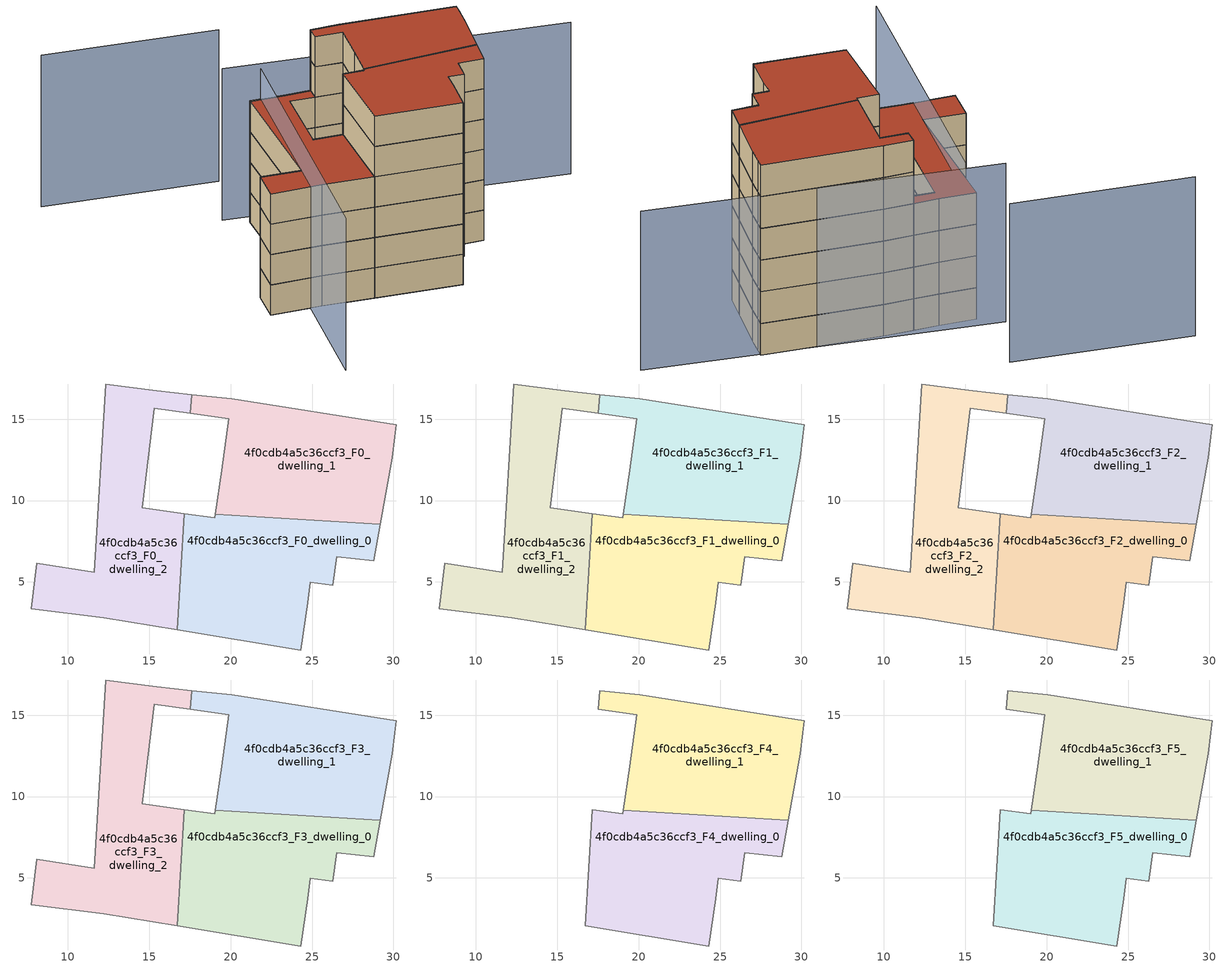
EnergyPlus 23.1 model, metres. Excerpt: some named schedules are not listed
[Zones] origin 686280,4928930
4f0cdb4a5c36ccf3_F0_dwelling_0
 floor ground (EU_floor_Construction): 24.3,0.82 24.75,3.71 24.88,4.98 26.29,4.79 26.52,6.54 28.8,6.29 29.2,8.54 19.05,9.16 19.02,8.95 17.15,9.2 16.71,2.06 z0
 wall adiabatic (EU_wall_Construction): 17.15,9.2 19.02,8.95 19.05,9.16 / 29.2,8.54 28.8,6.29 26.52,6.54 26.29,4.79 24.88,4.98 24.75,3.71 24.3,0.82 16.71,2.06 z0:3
 wall to 4f0cdb4a5c36ccf3_F0_dwelling_2 (EU_wall_Construction): 16.71,2.06 17.15,9.2 z0:3
 wall to 4f0cdb4a5c36ccf3_F0_dwelling_1 (EU_wall_Construction): 19.05,9.16 29.2,8.54 z0:3
4f0cdb4a5c36ccf3_F0_dwelling_1
 floor ground (EU_floor_Construction): 29.2,8.54 29.92,12.62 30.09,13.91 30.19,14.65 20.08,16.26 17.59,16.52 17.52,15.35 19.87,15.01 19.45,11.88 19.05,9.16 z0
 wall adiabatic (EU_wall_Construction): 19.05,9.16 19.45,11.88 19.87,15.01 17.52,15.35 / 17.59,16.52 20.08,16.26 30.19,14.65 30.09,13.91 29.92,12.62 29.2,8.54 z0:3
 wall to 4f0cdb4a5c36ccf3_F0_dwelling_2 (EU_wall_Construction): 17.52,15.35 17.59,16.52 z0:3
4f0cdb4a5c36ccf3_F0_dwelling_2
 floor ground (EU_floor_Construction): 16.71,2.06 17.15,9.2 14.56,9.54 15.31,15.67 17.52,15.35 17.59,16.52 15.46,16.74 12.32,17.16 11.62,5.59 8.09,6.15 7.73,3.34 12.2,2.8 z0
 wall adiabatic (EU_wall_Construction): 17.52,15.35 15.31,15.67 14.56,9.54 17.15,9.2 / 16.71,2.06 12.2,2.8 7.73,3.34 8.09,6.15 11.62,5.59 12.32,17.16 15.46,16.74 17.59,16.52 z0:3
4f0cdb4a5c36ccf3_F1_dwelling_0
 floor to 4f0cdb4a5c36ccf3_F0_dwelling_0 (EU_floor_Construction): 24.3,0.82 24.75,3.71 24.88,4.98 26.28,4.79 26.52,6.54 28.8,6.29 29.2,8.54 19.05,9.16 19.02,8.95 17.15,9.2 16.71,2.06 z3
 wall adiabatic (EU_wall_Construction): 17.15,9.2 19.02,8.95 19.05,9.16 / 29.2,8.54 28.8,6.29 26.52,6.54 26.29,4.79 24.88,4.98 24.75,3.71 24.3,0.82 16.71,2.06 z3:6
 wall to 4f0cdb4a5c36ccf3_F1_dwelling_2 (EU_wall_Construction): 16.71,2.06 17.15,9.2 z3:6
 wall to 4f0cdb4a5c36ccf3_F1_dwelling_1 (EU_wall_Construction): 19.05,9.16 29.2,8.54 z3:6
4f0cdb4a5c36ccf3_F1_dwelling_1
 floor to 4f0cdb4a5c36ccf3_F0_dwelling_1 (EU_floor_Construction): 29.2,8.54 29.92,12.62 30.09,13.91 30.19,14.65 20.08,16.26 17.59,16.52 17.52,15.35 19.87,15.01 19.45,11.88 19.05,9.16 z3
 wall adiabatic (EU_wall_Construction): 19.05,9.16 19.45,11.88 19.87,15.01 17.52,15.35 / 17.59,16.52 20.08,16.26 30.19,14.65 30.09,13.91 29.92,12.62 29.2,8.54 z3:6
 wall to 4f0cdb4a5c36ccf3_F1_dwelling_2 (EU_wall_Construction): 17.52,15.35 17.59,16.52 z3:6
4f0cdb4a5c36ccf3_F1_dwelling_2
 floor to 4f0cdb4a5c36ccf3_F0_dwelling_2 (EU_floor_Construction): 16.71,2.06 17.15,9.2 14.56,9.54 15.31,15.67 17.52,15.35 17.59,16.52 15.46,16.74 12.32,17.16 11.62,5.59 8.09,6.15 7.73,3.34 12.2,2.8 z3
 wall adiabatic (EU_wall_Construction): 17.52,15.35 15.31,15.67 14.56,9.54 17.15,9.2 / 16.71,2.06 12.2,2.8 7.73,3.34 8.09,6.15 11.62,5.59 12.32,17.16 15.46,16.74 17.59,16.52 z3:6
4f0cdb4a5c36ccf3_F2_dwelling_0
 floor to 4f0cdb4a5c36ccf3_F1_dwelling_0 (EU_floor_Construction): 24.3,0.82 24.75,3.71 24.88,4.98 26.28,4.79 26.52,6.54 28.8,6.29 29.2,8.54 19.05,9.16 19.02,8.95 17.15,9.2 16.71,2.06 z6
 wall adiabatic (EU_wall_Construction): 17.15,9.2 19.02,8.95 19.05,9.16 / 29.2,8.54 28.8,6.29 26.52,6.54 26.29,4.79 24.88,4.98 24.75,3.71 24.3,0.82 16.71,2.06 z6:9
 wall to 4f0cdb4a5c36ccf3_F2_dwelling_2 (EU_wall_Construction): 16.71,2.06 17.15,9.2 z6:9
 wall to 4f0cdb4a5c36ccf3_F2_dwelling_1 (EU_wall_Construction): 19.05,9.16 29.2,8.54 z6:9
4f0cdb4a5c36ccf3_F2_dwelling_1
 floor to 4f0cdb4a5c36ccf3_F1_dwelling_1 (EU_floor_Construction): 29.2,8.54 29.92,12.62 30.09,13.91 30.19,14.65 20.08,16.26 17.59,16.52 17.52,15.35 19.87,15.01 19.45,11.88 19.05,9.16 z6
 wall adiabatic (EU_wall_Construction): 19.05,9.16 19.45,11.88 19.87,15.01 17.52,15.35 / 17.59,16.52 20.08,16.26 30.19,14.65 30.09,13.91 29.92,12.62 29.2,8.54 z6:9
 wall to 4f0cdb4a5c36ccf3_F2_dwelling_2 (EU_wall_Construction): 17.52,15.35 17.59,16.52 z6:9
4f0cdb4a5c36ccf3_F2_dwelling_2
 floor to 4f0cdb4a5c36ccf3_F1_dwelling_2 (EU_floor_Construction): 16.71,2.06 17.15,9.2 14.56,9.54 15.31,15.67 17.52,15.35 17.59,16.52 15.46,16.74 12.32,17.16 11.62,5.59 8.09,6.15 7.73,3.34 12.2,2.8 z6
 wall adiabatic (EU_wall_Construction): 17.52,15.35 15.31,15.67 14.56,9.54 17.15,9.2 / 16.71,2.06 12.2,2.8 7.73,3.34 8.09,6.15 11.62,5.59 12.32,17.16 15.46,16.74 17.59,16.52 z6:9
4f0cdb4a5c36ccf3_F3_dwelling_0
 floor to 4f0cdb4a5c36ccf3_F2_dwelling_0 (EU_floor_Construction): 24.3,0.82 24.75,3.71 24.88,4.98 26.28,4.79 26.52,6.54 28.8,6.29 29.2,8.54 19.05,9.16 19.02,8.95 17.15,9.2 16.71,2.06 z9
 wall adiabatic (EU_wall_Construction): 17.15,9.2 19.02,8.95 19.05,9.16 / 29.2,8.54 28.8,6.29 26.52,6.54 26.29,4.79 24.88,4.98 24.75,3.71 24.3,0.82 16.71,2.06 z9:12
 wall to 4f0cdb4a5c36ccf3_F3_dwelling_2 (EU_wall_Construction): 16.71,2.06 17.15,9.2 z9:12
 wall to 4f0cdb4a5c36ccf3_F3_dwelling_1 (EU_wall_Construction): 19.05,9.16 29.2,8.54 z9:12
4f0cdb4a5c36ccf3_F3_dwelling_1
 floor to 4f0cdb4a5c36ccf3_F2_dwelling_1 (EU_floor_Construction): 29.2,8.54 29.92,12.62 30.09,13.91 30.19,14.65 20.08,16.26 17.59,16.52 17.52,15.35 19.87,15.01 19.45,11.88 19.05,9.16 z9
 wall adiabatic (EU_wall_Construction): 19.05,9.16 19.45,11.88 19.87,15.01 17.52,15.35 / 17.59,16.52 20.08,16.26 30.19,14.65 30.09,13.91 29.92,12.62 29.2,8.54 z9:12
 wall to 4f0cdb4a5c36ccf3_F3_dwelling_2 (EU_wall_Construction): 17.52,15.35 17.59,16.52 z9:12
4f0cdb4a5c36ccf3_F3_dwelling_2
 floor to 4f0cdb4a5c36ccf3_F2_dwelling_2 (EU_floor_Construction): 16.71,2.06 17.15,9.2 14.56,9.54 15.31,15.67 17.52,15.35 17.59,16.52 15.46,16.74 12.32,17.16 11.62,5.59 8.09,6.15 7.73,3.34 12.2,2.8 z9
 wall adiabatic (EU_wall_Construction): 17.52,15.35 15.31,15.67 14.56,9.54 17.15,9.2 / 16.71,2.06 12.2,2.8 7.73,3.34 8.09,6.15 11.62,5.59 12.32,17.16 15.46,16.74 17.59,16.52 z9:12
 roof outside (EU_roof_Construction): 17.59,16.52 17.52,15.35 15.31,15.67 14.56,9.54 17.15,9.2 16.71,2.06 12.2,2.8 7.73,3.34 8.09,6.15 11.62,5.59 12.32,17.16 15.46,16.74 z12
4f0cdb4a5c36ccf3_F4_dwelling_0
 floor to 4f0cdb4a5c36ccf3_F3_dwelling_0 (EU_floor_Construction): 24.3,0.82 24.75,3.71 24.88,4.98 26.28,4.79 26.52,6.54 28.8,6.29 29.2,8.54 19.05,9.16 19.02,8.95 17.15,9.2 16.71,2.06 z12
 wall adiabatic (EU_wall_Construction): 29.2,8.54 28.8,6.29 26.52,6.54 26.29,4.79 24.88,4.98 24.75,3.71 24.3,0.82 16.71,2.06 17.15,9.2 19.02,8.95 19.05,9.16 z12:15
 wall to 4f0cdb4a5c36ccf3_F4_dwelling_1 (EU_wall_Construction): 19.05,9.16 29.2,8.54 z12:15
4f0cdb4a5c36ccf3_F4_dwelling_1
 floor to 4f0cdb4a5c36ccf3_F3_dwelling_1 (EU_floor_Construction): 29.2,8.54 29.92,12.62 30.09,13.91 30.19,14.65 20.08,16.26 17.59,16.52 17.52,15.35 19.87,15.01 19.45,11.88 19.05,9.16 z12
 wall adiabatic (EU_wall_Construction): 19.05,9.16 19.45,11.88 19.87,15.01 17.52,15.35 17.59,16.52 20.08,16.26 30.19,14.65 30.09,13.91 29.92,12.62 29.2,8.54 z12:15
4f0cdb4a5c36ccf3_F5_dwelling_0
 floor to 4f0cdb4a5c36ccf3_F4_dwelling_0 (EU_floor_Construction): 24.3,0.82 24.75,3.71 24.88,4.98 26.28,4.79 26.52,6.54 28.8,6.29 29.2,8.54 19.05,9.16 19.02,8.95 17.15,9.2 16.71,2.06 z15
 wall adiabatic (EU_wall_Construction): 29.2,8.54 28.8,6.29 26.52,6.54 26.29,4.79 24.88,4.98 24.75,3.71 24.3,0.82 16.71,2.06 17.15,9.2 19.02,8.95 19.05,9.16 z15:18
 wall to 4f0cdb4a5c36ccf3_F5_dwelling_1 (EU_wall_Construction): 19.05,9.16 29.2,8.54 z15:18
 roof outside (EU_roof_Construction): 29.2,8.54 28.8,6.29 26.52,6.54 26.29,4.79 24.88,4.98 24.75,3.71 24.3,0.82 16.71,2.06 17.15,9.2 19.02,8.95 19.05,9.16 z18
4f0cdb4a5c36ccf3_F5_dwelling_1
 floor to 4f0cdb4a5c36ccf3_F4_dwelling_1 (EU_floor_Construction): 29.2,8.54 29.92,12.62 30.09,13.91 30.19,14.65 20.08,16.26 17.59,16.52 17.52,15.35 19.87,15.01 19.45,11.88 19.05,9.16 z15
 wall adiabatic (EU_wall_Construction): 19.05,9.16 19.45,11.88 19.87,15.01 17.52,15.35 17.59,16.52 20.08,16.26 30.19,14.65 30.09,13.91 29.92,12.62 29.2,8.54 z15:18
 roof outside (EU_roof_Construction): 30.19,14.65 30.09,13.91 29.92,12.62 29.2,8.54 19.05,9.16 19.45,11.88 19.87,15.01 17.52,15.35 17.59,16.52 20.08,16.26 z18
shading: 10.38,18.45 39.75,12.53 / 13.26,17.03 9.81,-7.02 / 12.67,24.03 -2.41,26.76 z0:15
[Building]
EU S2 Campaign: North Axis=0; Terrain=City; Solar Distribution=FullExterior
[Site:Location]
Bologna: Latitude=44.5; Longitude=11.25; Time Zone=1; Elevation=37
[SizingPeriod:WeatherFileDays]
AnnualSizingPeriod: Begin Month=1; Begin Day of Month=1; End Month=12; End Day of Month=31; Day of Week for Start Day=Monday; Use Weather File Daylight Saving Period=No; Use Weather File Rain and Snow Indicators=No
[MATERIAL]
EU_InternalMass_Material: Roughness=MediumRough; Thickness=0.1; Conductivity=1; Density=1800; Specific Heat=900; Thermal Absorptance=0.9; Solar Absorptance=0.7; Visible Absorptance=0.7
[MATERIAL:NOMASS] Roughness=MediumRough; Thermal Absorptance=0.9; Solar Absorptance=0.7; Visible Absorptance=0.7
Name | Thermal Resistance
EU_wall_NoMass | 0.905828
EU_roof_NoMass | 0.37593
EU_floor_NoMass | 0.67114
[CONSTRUCTION]
EU_wall_Construction: EU_wall_NoMass
EU_roof_Construction: EU_roof_NoMass
EU_floor_Construction: EU_floor_NoMass
EU_InternalMass_Construction: EU_InternalMass_Material
[ZONE] Type=1; Multiplier=1; Ceiling Height=autocalculate; Floor Area=autocalculate; Part of Total Floor Area=Yes
Name | Volume
4f0cdb4a5c36ccf3_F0_dwelling_0 | 213.724
4f0cdb4a5c36ccf3_F1_dwelling_0; 4f0cdb4a5c36ccf3_F2_dwelling_0; 4f0cdb4a5c36ccf3_F3_dwelling_0; 4f0cdb4a5c36ccf3_F4_dwelling_0; 4f0cdb4a5c36ccf3_F5_dwelling_0 | 213.723
4f0cdb4a5c36ccf3_F0_dwelling_1 | 213.732
4f0cdb4a5c36ccf3_F1_dwelling_1; 4f0cdb4a5c36ccf3_F2_dwelling_1; 4f0cdb4a5c36ccf3_F3_dwelling_1; 4f0cdb4a5c36ccf3_F4_dwelling_1; 4f0cdb4a5c36ccf3_F5_dwelling_1 | 213.731
4f0cdb4a5c36ccf3_F0_dwelling_2; 4f0cdb4a5c36ccf3_F1_dwelling_2; 4f0cdb4a5c36ccf3_F2_dwelling_2; 4f0cdb4a5c36ccf3_F3_dwelling_2 | 213.71
[INTERNALMASS] Construction=EU_InternalMass_Construction
Name | Zone or ZoneList | Surface Area
4f0cdb4a5c36ccf3_F0_dwelling_0_EU_InternalMass | 4f0cdb4a5c36ccf3_F0_dwelling_0 | 71.2423
4f0cdb4a5c36ccf3_F0_dwelling_1_EU_InternalMass | 4f0cdb4a5c36ccf3_F0_dwelling_1 | 71.2447
4f0cdb4a5c36ccf3_F0_dwelling_2_EU_InternalMass | 4f0cdb4a5c36ccf3_F0_dwelling_2 | 71.2367
4f0cdb4a5c36ccf3_F1_dwelling_0_EU_InternalMass | 4f0cdb4a5c36ccf3_F1_dwelling_0 | 71.2423
4f0cdb4a5c36ccf3_F1_dwelling_1_EU_InternalMass | 4f0cdb4a5c36ccf3_F1_dwelling_1 | 71.2447
4f0cdb4a5c36ccf3_F1_dwelling_2_EU_InternalMass | 4f0cdb4a5c36ccf3_F1_dwelling_2 | 71.2367
4f0cdb4a5c36ccf3_F2_dwelling_0_EU_InternalMass | 4f0cdb4a5c36ccf3_F2_dwelling_0 | 71.2423
4f0cdb4a5c36ccf3_F2_dwelling_1_EU_InternalMass | 4f0cdb4a5c36ccf3_F2_dwelling_1 | 71.2447
4f0cdb4a5c36ccf3_F2_dwelling_2_EU_InternalMass | 4f0cdb4a5c36ccf3_F2_dwelling_2 | 71.2367
4f0cdb4a5c36ccf3_F3_dwelling_0_EU_InternalMass | 4f0cdb4a5c36ccf3_F3_dwelling_0 | 71.2423
4f0cdb4a5c36ccf3_F3_dwelling_1_EU_InternalMass | 4f0cdb4a5c36ccf3_F3_dwelling_1 | 71.2447
4f0cdb4a5c36ccf3_F3_dwelling_2_EU_InternalMass | 4f0cdb4a5c36ccf3_F3_dwelling_2 | 71.2367
4f0cdb4a5c36ccf3_F4_dwelling_0_EU_InternalMass | 4f0cdb4a5c36ccf3_F4_dwelling_0 | 106.861
4f0cdb4a5c36ccf3_F4_dwelling_1_EU_InternalMass | 4f0cdb4a5c36ccf3_F4_dwelling_1 | 106.859
4f0cdb4a5c36ccf3_F5_dwelling_0_EU_InternalMass | 4f0cdb4a5c36ccf3_F5_dwelling_0 | 106.861
4f0cdb4a5c36ccf3_F5_dwelling_1_EU_InternalMass | 4f0cdb4a5c36ccf3_F5_dwelling_1 | 106.859
[OTHEREQUIPMENT] Fuel Type=Electricity; Design Level Calculation Method=Watts/Area; Power per Zone Floor Area=1; Fraction Latent=0; Fraction Radiant=0; Fraction Lost=0; Carbon Dioxide Generation Rate=0; EndUse Subcategory=EU_Step8_InternalGains
Name | Zone or ZoneList or Space or SpaceList | Schedule
EU_Step8_InternalGain_4f0cdb4a5c36ccf3_F0_dwelling_0_f000 | 4f0cdb4a5c36ccf3_F0_dwelling_0 | EU_Step8_GainSchedule_4f0cdb4a5c36ccf3_F0_dwelling_0_f000
EU_Step8_InternalGain_4f0cdb4a5c36ccf3_F0_dwelling_1_f000 | 4f0cdb4a5c36ccf3_F0_dwelling_1 | EU_Step8_GainSchedule_4f0cdb4a5c36ccf3_F0_dwelling_1_f000
EU_Step8_InternalGain_4f0cdb4a5c36ccf3_F0_dwelling_2_f000 | 4f0cdb4a5c36ccf3_F0_dwelling_2 | EU_Step8_GainSchedule_4f0cdb4a5c36ccf3_F0_dwelling_2_f000
EU_Step8_InternalGain_4f0cdb4a5c36ccf3_F1_dwelling_0_f000 | 4f0cdb4a5c36ccf3_F1_dwelling_0 | EU_Step8_GainSchedule_4f0cdb4a5c36ccf3_F1_dwelling_0_f000
EU_Step8_InternalGain_4f0cdb4a5c36ccf3_F1_dwelling_1_f000 | 4f0cdb4a5c36ccf3_F1_dwelling_1 | EU_Step8_GainSchedule_4f0cdb4a5c36ccf3_F1_dwelling_1_f000
EU_Step8_InternalGain_4f0cdb4a5c36ccf3_F1_dwelling_2_f000 | 4f0cdb4a5c36ccf3_F1_dwelling_2 | EU_Step8_GainSchedule_4f0cdb4a5c36ccf3_F1_dwelling_2_f000
EU_Step8_InternalGain_4f0cdb4a5c36ccf3_F2_dwelling_0_f000 | 4f0cdb4a5c36ccf3_F2_dwelling_0 | EU_Step8_GainSchedule_4f0cdb4a5c36ccf3_F2_dwelling_0_f000
EU_Step8_InternalGain_4f0cdb4a5c36ccf3_F2_dwelling_1_f000 | 4f0cdb4a5c36ccf3_F2_dwelling_1 | EU_Step8_GainSchedule_4f0cdb4a5c36ccf3_F2_dwelling_1_f000
EU_Step8_InternalGain_4f0cdb4a5c36ccf3_F2_dwelling_2_f000 | 4f0cdb4a5c36ccf3_F2_dwelling_2 | EU_Step8_GainSchedule_4f0cdb4a5c36ccf3_F2_dwelling_2_f000
EU_Step8_InternalGain_4f0cdb4a5c36ccf3_F3_dwelling_0_f000 | 4f0cdb4a5c36ccf3_F3_dwelling_0 | EU_Step8_GainSchedule_4f0cdb4a5c36ccf3_F3_dwelling_0_f000
EU_Step8_InternalGain_4f0cdb4a5c36ccf3_F3_dwelling_1_f000 | 4f0cdb4a5c36ccf3_F3_dwelling_1 | EU_Step8_GainSchedule_4f0cdb4a5c36ccf3_F3_dwelling_1_f000
EU_Step8_InternalGain_4f0cdb4a5c36ccf3_F3_dwelling_2_f000 | 4f0cdb4a5c36ccf3_F3_dwelling_2 | EU_Step8_GainSchedule_4f0cdb4a5c36ccf3_F3_dwelling_2_f000
EU_Step8_InternalGain_4f0cdb4a5c36ccf3_F4_dwelling_0_f000 | 4f0cdb4a5c36ccf3_F4_dwelling_0 | EU_Step8_GainSchedule_4f0cdb4a5c36ccf3_F4_dwelling_0_f000
EU_Step8_InternalGain_4f0cdb4a5c36ccf3_F4_dwelling_1_f000 | 4f0cdb4a5c36ccf3_F4_dwelling_1 | EU_Step8_GainSchedule_4f0cdb4a5c36ccf3_F4_dwelling_1_f000
EU_Step8_InternalGain_4f0cdb4a5c36ccf3_F5_dwelling_0_f000 | 4f0cdb4a5c36ccf3_F5_dwelling_0 | EU_Step8_GainSchedule_4f0cdb4a5c36ccf3_F5_dwelling_0_f000
EU_Step8_InternalGain_4f0cdb4a5c36ccf3_F5_dwelling_1_f000 | 4f0cdb4a5c36ccf3_F5_dwelling_1 | EU_Step8_GainSchedule_4f0cdb4a5c36ccf3_F5_dwelling_1_f000
[ZONEVENTILATION:DESIGNFLOWRATE] Schedule=EU_AlwaysOn; Design Flow Rate Calculation Method=AirChanges/Hour; Air Changes per Hour=0.73129; Ventilation Type=Natural; Fan Pressure Rise=0; Fan Total Efficiency=1; Constant Term Coefficient=1; Temperature Term Coefficient=0; Velocity Term Coefficient=0; Velocity Squared Term Coefficient=0; Minimum Indoor Temperature=-100; Maximum Indoor Temperature=100; Delta Temperature=-100; Minimum Outdoor Temperature=-100; Maximum Outdoor Temperature=100; Maximum Wind Speed=40
Name | Zone or ZoneList or Space or SpaceList
EU_ConstantAir_4f0cdb4a5c36ccf3_F0_dwelling_0 | 4f0cdb4a5c36ccf3_F0_dwelling_0
EU_ConstantAir_4f0cdb4a5c36ccf3_F0_dwelling_1 | 4f0cdb4a5c36ccf3_F0_dwelling_1
EU_ConstantAir_4f0cdb4a5c36ccf3_F0_dwelling_2 | 4f0cdb4a5c36ccf3_F0_dwelling_2
EU_ConstantAir_4f0cdb4a5c36ccf3_F1_dwelling_0 | 4f0cdb4a5c36ccf3_F1_dwelling_0
EU_ConstantAir_4f0cdb4a5c36ccf3_F1_dwelling_1 | 4f0cdb4a5c36ccf3_F1_dwelling_1
EU_ConstantAir_4f0cdb4a5c36ccf3_F1_dwelling_2 | 4f0cdb4a5c36ccf3_F1_dwelling_2
EU_ConstantAir_4f0cdb4a5c36ccf3_F2_dwelling_0 | 4f0cdb4a5c36ccf3_F2_dwelling_0
EU_ConstantAir_4f0cdb4a5c36ccf3_F2_dwelling_1 | 4f0cdb4a5c36ccf3_F2_dwelling_1
EU_ConstantAir_4f0cdb4a5c36ccf3_F2_dwelling_2 | 4f0cdb4a5c36ccf3_F2_dwelling_2
EU_ConstantAir_4f0cdb4a5c36ccf3_F3_dwelling_0 | 4f0cdb4a5c36ccf3_F3_dwelling_0
EU_ConstantAir_4f0cdb4a5c36ccf3_F3_dwelling_1 | 4f0cdb4a5c36ccf3_F3_dwelling_1
EU_ConstantAir_4f0cdb4a5c36ccf3_F3_dwelling_2 | 4f0cdb4a5c36ccf3_F3_dwelling_2
EU_ConstantAir_4f0cdb4a5c36ccf3_F4_dwelling_0 | 4f0cdb4a5c36ccf3_F4_dwelling_0
EU_ConstantAir_4f0cdb4a5c36ccf3_F4_dwelling_1 | 4f0cdb4a5c36ccf3_F4_dwelling_1
EU_ConstantAir_4f0cdb4a5c36ccf3_F5_dwelling_0 | 4f0cdb4a5c36ccf3_F5_dwelling_0
EU_ConstantAir_4f0cdb4a5c36ccf3_F5_dwelling_1 | 4f0cdb4a5c36ccf3_F5_dwelling_1
[HVACTEMPLATE:THERMOSTAT] Constant Heating Setpoint=20; Constant Cooling Setpoint=50
EU_HeatOnly_4f0cdb4a5c36ccf3_F0_dwelling_0; EU_HeatOnly_4f0cdb4a5c36ccf3_F0_dwelling_1; EU_HeatOnly_4f0cdb4a5c36ccf3_F0_dwelling_2; EU_HeatOnly_4f0cdb4a5c36ccf3_F1_dwelling_0; EU_HeatOnly_4f0cdb4a5c36ccf3_F1_dwelling_1; EU_HeatOnly_4f0cdb4a5c36ccf3_F1_dwelling_2; EU_HeatOnly_4f0cdb4a5c36ccf3_F2_dwelling_0; EU_HeatOnly_4f0cdb4a5c36ccf3_F2_dwelling_1; EU_HeatOnly_4f0cdb4a5c36ccf3_F2_dwelling_2; EU_HeatOnly_4f0cdb4a5c36ccf3_F3_dwelling_0; EU_HeatOnly_4f0cdb4a5c36ccf3_F3_dwelling_1; EU_HeatOnly_4f0cdb4a5c36ccf3_F3_dwelling_2; EU_HeatOnly_4f0cdb4a5c36ccf3_F4_dwelling_0; EU_HeatOnly_4f0cdb4a5c36ccf3_F4_dwelling_1; EU_HeatOnly_4f0cdb4a5c36ccf3_F5_dwelling_0; EU_HeatOnly_4f0cdb4a5c36ccf3_F5_dwelling_1
[HVACTEMPLATE:ZONE:IDEALLOADSAIRSYSTEM] System Availability Schedule=EU_AlwaysOn; Maximum Heating Supply Air Temperature=50; Minimum Cooling Supply Air Temperature=13; Maximum Heating Supply Air Humidity Ratio=0.0156; Minimum Cooling Supply Air Humidity Ratio=0.0077; Heating Limit=NoLimit; Cooling Limit=NoLimit; Heating Availability Schedule=EU_AlwaysOn; Cooling Availability Schedule=EU_CoolingOff; Dehumidification Control Type=ConstantSensibleHeatRatio; Cooling Sensible Heat Ratio=0.7; Dehumidification Setpoint=60; Humidification Control Type=None; Humidification Setpoint=30; Outdoor Air Method=None; Outdoor Air Flow Rate per Person=0.00944; Outdoor Air Flow Rate per Zone Floor Area=0; Outdoor Air Flow Rate per Zone=0; Demand Controlled Ventilation Type=None; Outdoor Air Economizer Type=NoEconomizer; Heat Recovery Type=None; Sensible Heat Recovery Effectiveness=0.7; Latent Heat Recovery Effectiveness=0.65
Name | Template Thermostat
4f0cdb4a5c36ccf3_F0_dwelling_0 | EU_HeatOnly_4f0cdb4a5c36ccf3_F0_dwelling_0
4f0cdb4a5c36ccf3_F0_dwelling_1 | EU_HeatOnly_4f0cdb4a5c36ccf3_F0_dwelling_1
